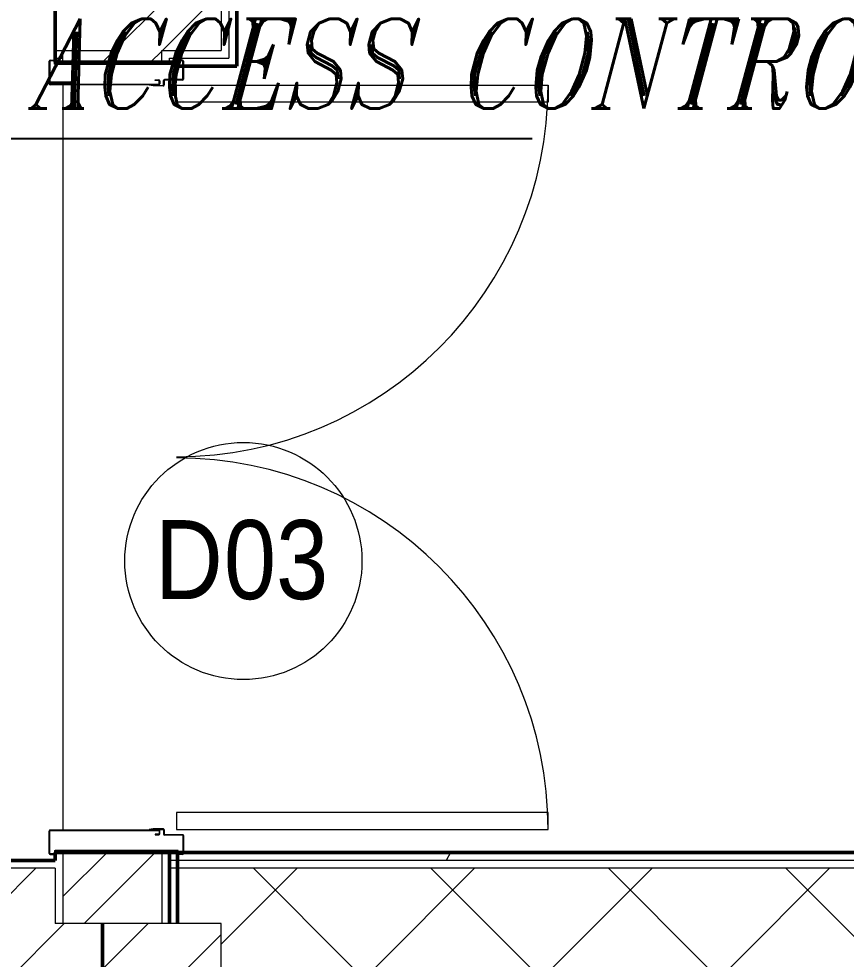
# Model space of a CAD drawing. Header units: millimetres. Extents: x -9358 to 257996, y -67499 to 9117.
# Drawn here: x 16638 to 18732, y -37218 to -34838 of the extents above; entities that cross this region are included whole.
import ezdxf
from ezdxf import colors
from ezdxf.entities.mleader import LeaderData, LeaderLine
from ezdxf.math import Vec2, Vec3

# ---------------------------------------------------------------- set-up
doc = ezdxf.new("R2010")
doc.units = ezdxf.units.MM
doc.header["$LTSCALE"] = 1000
for name, color, linetype, lineweight in [('A-DOOR', 8, 'Continuous', 9), ('A-DOOR-1', 8, 'Continuous', 18), ('A-DOR', 8, 'Continuous', 9), ('A-FLR-PAT', 8, 'Continuous', 18), ('A-TYP-DOR', 8, 'Continuous', 0), ('A-WAL-CLD', 8, 'Continuous', 9), ('A-WAL-CMU', 8, 'Continuous', 50), ('A-WAL-LOW-30', 8, 'Continuous', 18), ('A-WAL-PAT-1', 8, 'Continuous', 9)]:
    doc.layers.add(name, color=color, linetype=linetype, lineweight=lineweight)
doc.layers.add('CCTVNET', color=6, linetype='Continuous')
doc.layers.add('DATANET', color=4, linetype='Continuous')
doc.styles.add('Arial_7', font='arial.ttf', dxfattribs={"width": 0.85, "height": 200})
doc.styles.add('ELEC', font='romant.shx', dxfattribs={"width": 0.8, "oblique": 15, "height": 0.18})
pattern_1 = [(45, (0, 0), (-251.4472, 251.4472), []), (45, (0, 381), (-251.4472, 251.4472), [])]
pattern_2 = [(0, (0, 0), (812.8, 203.2), [33.528, -576.072, 33.528, -576.072, -3251.2]), (0, (0, 0), (812.8, 203.2), [-1219.2, 33.528, -1185.672, 33.528, -576.072, -1422.4]), (0, (0, 0), (812.8, 203.2), [-3048, 33.528, -372.872, 33.528, -982.472]), (120, (304.8, 101.6), (-582.3764, 602.3054), [33.528, -576.072, 33.528, -576.072, -3251.2]), (120, (304.8, 101.6), (-582.3764, 602.3054), [-1219.2, 33.528, -1185.672, 33.528, -576.072, -1422.4]), (120, (304.8, 101.6), (-582.3764, 602.3054), [-3048, 33.528, -372.872, 33.528, -982.472]), (240, (406.4, 508), (-230.4236, -805.5054), [33.528, -576.072, 33.528, -576.072, -3251.2]), (240, (406.4, 508), (-230.4236, -805.5054), [-1219.2, 33.528, -1185.672, 33.528, -576.072, -1422.4]), (240, (406.4, 508), (-230.4236, -805.5054), [-3048, 33.528, -372.872, 33.528, -982.472])]
pattern_3 = [(45, (0, 0), (-106.066, 106.066), [])]

# ---------------------------------------------------------------- blocks, each defined once
blk = doc.blocks.new('Door Tag - Door Tag-41184-01-Ground Floor Plan')
at = {"layer": 'A-TYP-DOR'}
blk.add_circle((0, 0), 3, dxfattribs=at)
blk = doc.blocks.new('NBS_AssaAbloyLtd_DrsetSym_AASDMetalFireExitDoor_Double - DOUBLE Metalic DOOR Fire rated_2000x2200mm-2856219-01-Ground Floor Furniture Plan')
at = {"layer": 'A-DOOR'}
for centre, start, end in [((-942, -152), 270, 360), ((942, -152), 180, 270)]:
    blk.add_arc(centre, 940.5, start, end, dxfattribs=at)
at = {"layer": 'A-DOOR-1'}
for p, q in [((-1005, 167.5), (-1005, 157.5)), ((-1005, 157.5), (-1005, 167.5)), ((-1003.5, 157.5), (-1003.5, 167.5)), ((-945.7, 170), (-1002.5, 170)), ((-1002.5, 170), (-945.7, 170)), ((-1002.5, 168.5), (-945.7, 168.5)), ((-944.7, 167.5), (-944.7, -107.5)), ((-943.2, -83.1), (-943.2, 167.5)), ((-943.2, 167.5), (-943.2, -83.1)), ((943.2, -83.1), (943.2, 167.5)), ((943.2, -83.4), (943.2, 167.5)), ((944.7, 167.5), (944.7, -107.5)), ((945.7, 170), (1002.5, 170)), ((945.7, 170), (1002.5, 170)), ((1002.5, 168.5), (945.7, 168.5)), ((1003.5, 157.5), (1003.5, 167.5)), ((1005, 167.5), (1005, 157.5)), ((1005, 167.5), (1005, 157.5)), ((-995, 156.5), (-1002.5, 156.5)), ((-1002.5, 155), (-995, 155)), ((-995, 155), (-1000, 155)), ((-995, 156.5), (-995, 155)), ((-995, -155), (-995, 155)), ((995, 156.5), (995, 155)), ((995, 156.5), (1002.5, 156.5)), ((1002.5, 155), (995, 155)), ((995, 155), (995, -155)), ((1000, 155), (995, 155)), ((-941.7, -83.1), (-943.2, -83.4)), ((-943.2, -107.5), (-943.2, -83.1)), ((-943.2, -83.1), (-941.7, -83.1)), ((-943.2, -83.4), (-941.5, -93.1)), ((-940, -93), (-941.7, -83.1)), ((-941.7, -83.1), (-940, -93)), ((-941.5, -93.1), (-941.5, -118.5)), ((-940, -118.5), (-940, -93)), ((-940, -93), (-940, -118.5)), ((940, -93), (941.7, -83.1)), ((940, -93), (941.7, -83.1)), ((940, -118.5), (940, -93)), ((940, -118.5), (940, -93)), ((943.2, -83.4), (941.5, -93.1)), ((941.5, -93.1), (941.5, -118.5)), ((941.7, -83.1), (943.2, -83.4)), ((941.7, -83.1), (943.2, -83.4)), ((943.2, -107.5), (943.2, -83.1)), ((-953.7, -98), (-955.2, -98)), ((-955.2, -98), (-955.2, -107.5)), ((-953.7, -107.5), (-953.7, -98)), ((-945.7, -108.5), (-952.7, -108.5)), ((-952.7, -110), (-945.7, -110)), ((945.7, -108.5), (952.7, -108.5)), ((952.7, -110), (945.7, -110)), ((953.7, -98), (955.2, -98)), ((953.7, -107.5), (953.7, -98)), ((955.2, -98), (955.2, -107.5)), ((-956.5, -167.5), (-956.5, -122)), ((-955, -167.5), (-955, -122)), ((-955, -122), (-955, -167.5)), ((-942.5, -119.5), (-954, -119.5)), ((-942.5, -121), (-954, -121)), ((-942.5, -121), (-954, -121)), ((942.5, -119.5), (954, -119.5)), ((942.5, -121), (954, -121)), ((954, -121), (942.5, -121)), ((955, -167.5), (955, -122)), ((955, -167.5), (955, -122)), ((956.5, -167.5), (956.5, -122)), ((-1005, -167.5), (-1005, -157.5)), ((-1003.5, -167.5), (-1003.5, -157.5)), ((-995, -155), (-1002.5, -155)), ((-1002.5, -156.5), (-995, -156.5)), ((-1000, -155), (-995, -155)), ((-995, -156.5), (-995, -155)), ((-899, -152), (-942, -152)), ((-942, -152), (-942, -1092.5)), ((-899, -1092.5), (-899, -152)), ((899, -152), (942, -152)), ((899, -1092.5), (899, -152)), ((942, -152), (942, -1092.5)), ((995, -156.5), (995, -155)), ((995, -155), (1002.5, -155)), ((1002.5, -156.5), (995, -156.5)), ((1003.5, -167.5), (1003.5, -157.5)), ((1005, -167.5), (1005, -157.5)), ((-957.5, -168.5), (-1002.5, -168.5)), ((-1002.5, -170), (-957.5, -170)), ((-957.5, -170), (-1000, -170)), ((957.5, -168.5), (1002.5, -168.5)), ((1002.5, -170), (957.5, -170)), ((990, -170), (957.5, -170)), ((-942, -1092.5), (-899, -1092.5)), ((942, -1092.5), (899, -1092.5))]:
    blk.add_line(p, q, dxfattribs=at)
for centre, radius, start, end in [((-1002.5, 167.5), 2.5, 90, 180), ((-1002.5, 167.5), 2.5, 90, 180), ((-1002.5, 167.5), 1.03, 90, 180), ((-945.7, 167.5), 2.5, 0, 90), ((-945.7, 167.5), 2.5, 360, 90), ((-945.7, 167.5), 0.985, 0, 90), ((945.7, 167.5), 2.5, 90, 180), ((945.7, 167.5), 2.5, 90, 180), ((945.7, 167.5), 0.985, 90, 180), ((1002.5, 167.5), 2.5, 0, 90), ((1002.5, 167.5), 2.5, 0, 90), ((1002.5, 167.5), 1.03, 0, 90), ((-1002.5, 157.5), 2.5, 180, 270), ((-1002.5, 157.5), 2.5, 180, 255), ((-1002.5, 157.5), 1.01, 180, 270), ((1002.5, 157.5), 1.01, 270, 0), ((1002.5, 157.5), 2.5, 270, 360), ((1002.5, 157.5), 2.5, 285, 360), ((-952.7, -107.5), 2.5, 180, 270), ((-952.7, -107.5), 1.01, 180, 270), ((-945.7, -107.5), 0.984, 270, 0), ((-945.7, -107.5), 2.5, 270, 0), ((-942.5, -118.5), 1, 270, 0), ((-942.5, -118.5), 2.5, 270, 360), ((-942.5, -118.5), 2.5, 270, 0), ((942.5, -118.5), 2.5, 180, 270), ((942.5, -118.5), 2.5, 180, 270), ((942.5, -118.5), 1, 180, 270), ((945.7, -107.5), 2.5, 180, 270), ((945.7, -107.5), 0.984, 180, 270), ((952.7, -107.5), 1.01, 270, 360), ((952.7, -107.5), 2.5, 270, 360), ((-954, -122), 2.5, 90, 180), ((-954, -122), 0.997, 90, 180), ((-954, -122), 0.997, 90, 180), ((954, -122), 2.5, 0, 90), ((954, -122), 0.997, 0, 90), ((954, -122), 0.979, 360, 90), ((-1002.5, -157.5), 2.5, 90, 180), ((-1002.5, -157.5), 1, 90, 180), ((1002.5, -157.5), 2.5, 0, 90), ((1002.5, -157.5), 1, 0, 90), ((-1002.5, -167.5), 2.5, 180, 270), ((-1002.5, -167.5), 1, 180, 270), ((-957.5, -167.5), 1, 270, 0), ((-957.5, -167.5), 2.5, 270, 360), ((-957.5, -167.5), 2.5, 270, 0), ((957.5, -167.5), 2.5, 180, 270), ((957.5, -167.5), 2.5, 180, 270), ((957.5, -167.5), 1, 180, 270), ((1002.5, -167.5), 1, 270, 0), ((1002.5, -167.5), 2.5, 270, 360)]:
    blk.add_arc(centre, radius, start, end, dxfattribs=at)
blk = doc.blocks.new('G')
at = {"layer": 'A-WAL-PAT-1'}
h = blk.add_hatch(dxfattribs=at)
h.set_pattern_fill('FP_2', color=256, style=0, pattern_type=2)
h.set_pattern_definition(pattern_2)
h.paths.add_polyline_path([(17170, -34790), (17190, -34790), (17190, -26650), (17170, -26650), (17170, -34770)], flags=0)
h = blk.add_hatch(dxfattribs=at)
h.set_pattern_fill('FP_1', color=256, style=0, pattern_type=2)
h.set_pattern_definition(pattern_1)
h.paths.add_polyline_path([(16750, -34770), (16870, -34770), (16870, -28940), (16750, -28940), (16750, -34650)], flags=0)
h.paths.add_polyline_path([(16870, -28640), (16870, -26770), (16750, -26770), (16750, -28640), (16846.5, -28640)], flags=0)
h = blk.add_hatch(dxfattribs=at)
h.set_pattern_fill('FP_1', color=256, style=0, pattern_type=2)
h.set_pattern_definition(pattern_1)
h.paths.add_polyline_path([(17000, -34770), (17150, -34770), (17150, -34650), (16870, -34650), (16870, -34770)], flags=0)
h.paths.add_polyline_path([(16750, -34770), (16750, -34650), (16730, -34650), (16730, -34770)], flags=0)
h = blk.add_hatch(dxfattribs=at)
h.set_pattern_fill('FP_1', color=256, style=0, pattern_type=2)
h.set_pattern_definition(pattern_1)
h.paths.add_polyline_path([(16850, -36980), (17000, -36980), (17000, -36800), (16750, -36800), (16750, -36980), (16846.5, -36980)], flags=0)
h.paths.add_polyline_path([(16750, -34800), (17000, -34800), (17000, -34770), (16750, -34770), (16750, -34790)], flags=0)
h = blk.add_hatch(dxfattribs=at)
h.set_pattern_fill('FP_2', color=256, style=0, pattern_type=2)
h.set_pattern_definition(pattern_2)
h.paths.add_polyline_path([(16730, -36840), (16730, -36820), (13190, -36820), (13190, -36840), (15863.4, -36840)], flags=0)
h.paths.add_polyline_path([(10960, -36840), (11190, -36840), (11190, -36820), (10960, -36820)], flags=0)
h = blk.add_hatch(dxfattribs=at)
h.set_pattern_fill('FP_2', color=256, style=0, pattern_type=2)
h.set_pattern_definition(pattern_2)
h.paths.add_polyline_path([(19300, -36820), (19300, -36800), (17020, -36800), (17020, -36820), (17829.6, -36820)], flags=0)
h = blk.add_hatch(dxfattribs=at)
h.set_pattern_fill('FP_4', color=256, style=0, pattern_type=2)
h.set_pattern_definition(pattern_3)
h.paths.add_polyline_path([(16850, -37140), (16850, -36980), (16730, -36980), (16730, -36840), (13190, -36840), (13190, -37140), (16846.5, -37140)], flags=0)
h.paths.add_polyline_path([(10960, -37140), (11190, -37140), (11190, -36840), (10940, -36840), (10940, -37140), (10947.7, -37140)], flags=0)
h = blk.add_hatch(dxfattribs=at)
h.set_pattern_fill('FP_3', color=256, style=0, pattern_type=2)
h.set_pattern_definition([(45, (0, 0), (-224.5064, 224.5064), []), (135, (0, 0), (-224.5064, -224.5064), [])])
h.paths.add_polyline_path([(19300, -37090), (19340, -37090), (19340, -36840), (17020, -36840), (17020, -36980), (17150, -36980), (17150, -37090), (17829.6, -37090)], flags=0)
h = blk.add_hatch(dxfattribs=at)
h.set_pattern_fill('FP_4', color=256, style=0, pattern_type=2)
h.set_pattern_definition(pattern_3)
h.paths.add_polyline_path([(17150, -41390), (17150, -36980), (16850, -36980), (16850, -41390)], flags=0)
at = {"layer": 'A-FLR-PAT'}
for p, q in [((16750, -34800), (16750, -34805)), ((16750, -34856.8), (16750, -36743.2)), ((16750, -36795), (16750, -36800))]:
    blk.add_line(p, q, dxfattribs=at)
at = {"layer": 'A-WAL-CLD'}
for p, q in [((17170, -26650), (17170, -34790)), ((17150, -26670), (17150, -34770)), ((16730, -34770), (16750, -34770)), ((16750, -34800), (16750, -34770)), ((17000, -34800), (17000, -34770)), ((17000, -34770), (17150, -34770)), ((16730, -34790), (16750, -34790)), ((17020, -34800), (17020, -34790)), ((17020, -34790), (17170, -34790)), ((16750, -36800), (16750, -36980)), ((17000, -36800), (17000, -36980)), ((17020, -36800), (17020, -36800)), ((19320, -36820), (17020, -36820)), ((16730, -36840), (13190, -36840)), ((16730, -36840), (16730, -36980)), ((19340, -36840), (17020, -36840)), ((17150, -36980), (16730, -36980)), ((17150, -41690), (17150, -36980))]:
    blk.add_line(p, q, dxfattribs=at)
at = {"layer": 'A-WAL-CMU'}
for p, q in [((17190, -34810), (17190, -26630)), ((16730, -34650), (16730, -34800)), ((16730, -34800), (17040, -34800)), ((17040, -34800), (17040, -34810)), ((17040, -34810), (17190, -34810)), ((16730, -36820), (13190, -36820)), ((17040, -36800), (16730, -36800)), ((16730, -36800), (16730, -36820)), ((19300, -36800), (17020, -36800)), ((17020, -36800), (17020, -36980)), ((17040, -36980), (17040, -36800)), ((16850, -41390), (16850, -36980))]:
    blk.add_line(p, q, dxfattribs=at)
at = {"layer": 'A-WAL-LOW-30'}
blk.add_line((16750, -34770), (16870, -34770), dxfattribs=at)
at = {"layer": 'A-DOR', "rotation": 90.00000000000021}
blk.add_blockref('NBS_AssaAbloyLtd_DrsetSym_AASDMetalFireExitDoor_Double - DOUBLE Metalic DOOR Fire rated_2000x2200mm-2856219-01-Ground Floor Furniture Plan', (16885, -35800), dxfattribs=at)

msp = doc.modelspace()

# ---------------------------------------------------------------- block references
msp.add_blockref('G', (0, -148.1))

# ---------------------------------------------------------------- next in the draw order: block references
at = {"layer": 'A-TYP-DOR', "xscale": 99.99999999999991, "yscale": 99.99999999999991, "zscale": 99.99999999999991}
msp.add_blockref('Door Tag - Door Tag-41184-01-Ground Floor Plan', (17206.6, -36210.5), dxfattribs=at)

# ---------------------------------------------------------------- next in the draw order: texts
at = {"layer": 'A-TYP-DOR', "char_height": 200, "attachment_point": 1, "style": 'Arial_7'}
for s, insert, width in [('D', (16982.9, -36106.9), 211.245), ('03', (17157.2, -36106.9), 327.088)]:
    msp.add_mtext(s, dxfattribs=dict(at, insert=insert, width=width))

# ---------------------------------------------------------------- next in the draw order: leaders
at = {"layer": 'CCTVNET', "color": 3}
ml = msp.add_multileader_mtext('Standard', dxfattribs=at)
ml.set_content('{\\C6;CABLE TRUNK (200X100X150mm) FOR CCTV & ACCESS CONTROL}', color=2, style='ELEC')
ml.set_leader_properties(color=6)
ml.build(insert=Vec2(0, 0))
ml.multileader.update_dxf_attribs({"text_left_attachment_type": 6, "text_right_attachment_type": 6, "dogleg_length": 1703.1, "arrow_head_size": 151.4})
ctx = ml.context
ctx.base_point, ctx.char_height, ctx.arrow_head_size, ctx.landing_gap_size, ctx.plane_origin = Vec3(10418.6, -35141.1), 227.107, 151.4, 22.7, Vec3(-2585.3, -72483)
ctx.left_attachment, ctx.right_attachment = 6, 6
notes = []
notes.append((ctx, [(0, (1, 1, 0), (10241, -35141.1), (1, 0), 177.6, [(0, [(8710.3, -34716.6)], 0, [])])]))
ctx.mtext.insert, ctx.mtext.width, ctx.mtext.line_spacing_factor, ctx.mtext.flow_direction = Vec3(10441.3, -34838.3), 213786.42, 2, 5
at = {"layer": 'DATANET', "color": 3}
ml = msp.add_multileader_mtext('Standard', dxfattribs=at)
ml.set_content('{\\C4;CABLE TRUNK (300X100X150mm) FOR DATA & AV}', color=2, style='ELEC')
ml.set_leader_properties(color=4)
ml.build(insert=Vec2(0, 0))
ml.multileader.update_dxf_attribs({"text_left_attachment_type": 6, "text_right_attachment_type": 6, "dogleg_length": 1703.1, "arrow_head_size": 151.4})
ctx = ml.context
ctx.base_point, ctx.char_height, ctx.arrow_head_size, ctx.landing_gap_size, ctx.plane_origin = Vec3(9708.1, -36774.1), 227.107, 151.4, 22.7, Vec3(-2939.1, -73042.5)
ctx.left_attachment, ctx.right_attachment = 6, 6
notes.append((ctx, [(0, (1, 1, 0), (9530.6, -36774.1), (1, 0), 177.6, [(0, [(8512.9, -37285.1)], 0, [])])]))
ctx.mtext.insert, ctx.mtext.width, ctx.mtext.line_spacing_factor, ctx.mtext.flow_direction = Vec3(9730.9, -36471.3), 213786.42, 2, 5
for ctx, leaders in notes:
    for number, flags, end, landing, length, lines in leaders:
        leader = LeaderData()
        leader.index, (leader.has_last_leader_line, leader.has_dogleg_vector, leader.attachment_direction) = number, flags
        leader.last_leader_point, leader.dogleg_vector, leader.dogleg_length = Vec3(end), Vec3(landing), length
        for number, points, colour, breaks in lines:
            line = LeaderLine()
            line.index, line.vertices, line.color, line.breaks = number, Vec3.list(points), colors.encode_raw_color(colour), breaks
            leader.lines.append(line)
        ctx.leaders.append(leader)

doc.saveas('drawing.dxf')
